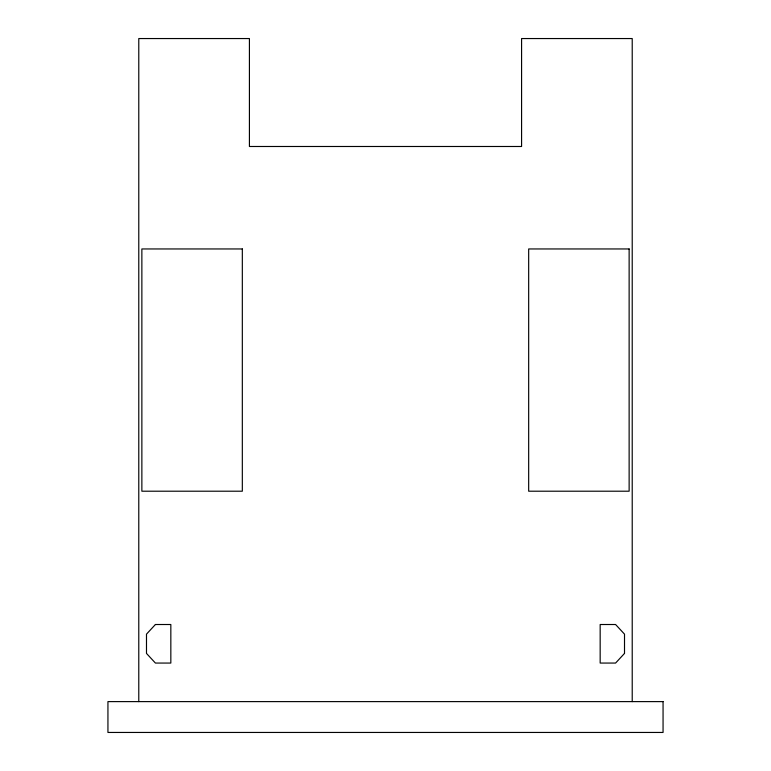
<?xml version="1.0" encoding="UTF-8"?>
<svg xmlns="http://www.w3.org/2000/svg" width="771" height="771" viewBox="0 0 771 771"><rect width="100%" height="100%" fill="white"/><g stroke="black" fill="none" stroke-linecap="round" stroke-linejoin="round"><path stroke-width="1.16" d="M632.22 701.61L632.22 38.55L521.582 38.55L521.582 146.49L249.419 146.49L249.419 38.55L138.78 38.55L138.78 701.61M155.414 624.51L146.49 634.148L146.49 653.423L155.414 663.06L170.834 663.06L170.834 624.51L155.414 624.51M624.51 653.423L615.586 663.06L600.166 663.06L600.166 624.51L615.586 624.51L624.51 634.148L624.51 653.423M242.325 248.956L141.864 248.956L141.864 491.204L242.325 491.204L242.325 248.956M629.136 248.956L528.675 248.956L528.675 491.204L629.136 491.204L629.136 248.956M663.06 701.61L107.94 701.61L107.94 732.45L663.06 732.45L663.06 701.61"/></g></svg>
